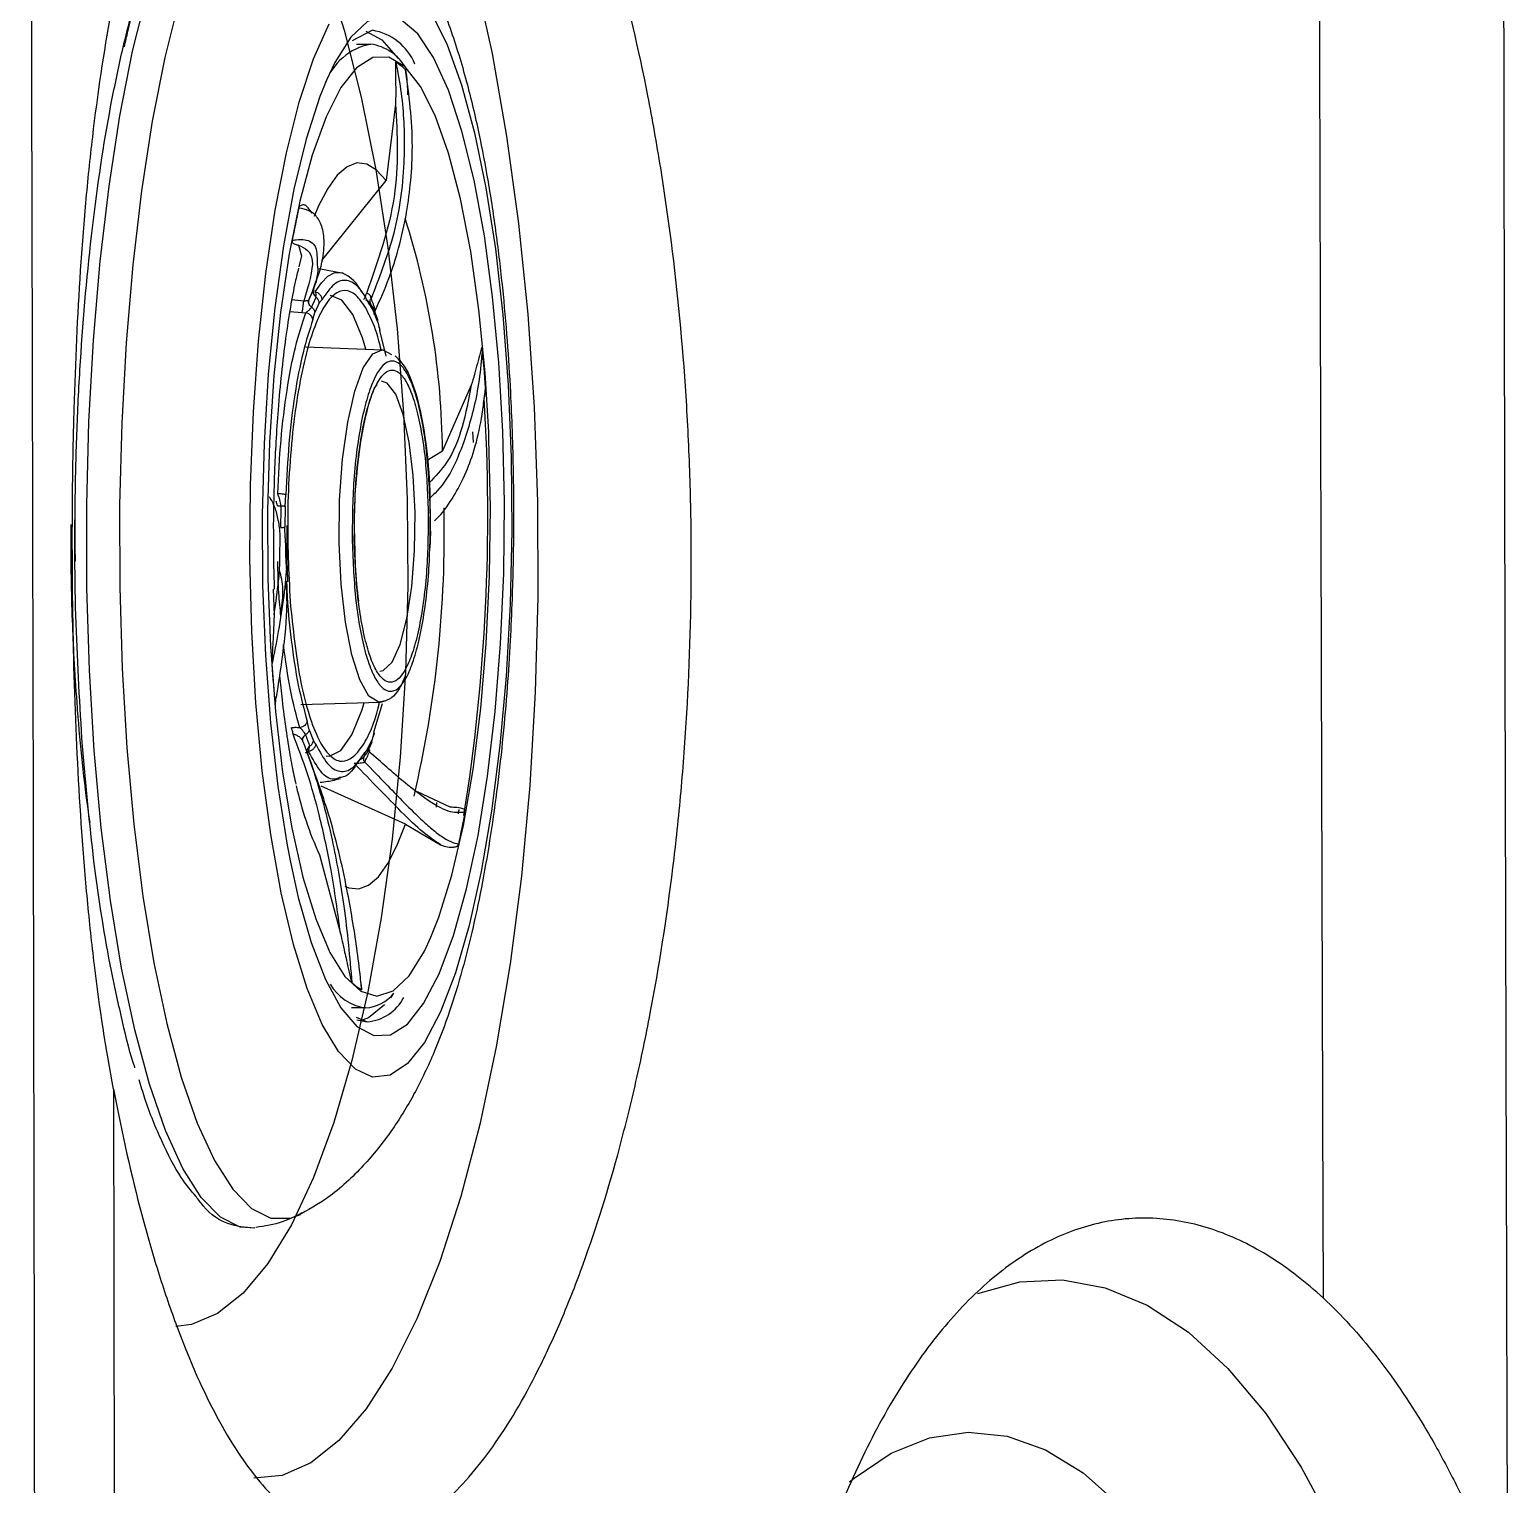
# Model space of a CAD drawing. Header units: inches. Extents: x 0 to 84, y -22 to 124.
# Drawn here: x 5.081 to 7.182, y 43.654 to 45.723 of the extents above; entities that cross this region are included whole.
import ezdxf

# ---------------------------------------------------------------- set-up
doc = ezdxf.new("R2010")
doc.units = ezdxf.units.IN
doc.header["$MEASUREMENT"] = 0
doc.layers.add('1', color=4, linetype='Continuous')
doc.layers.add('BDIM_CYAN', color=4, linetype='Continuous')

# ---------------------------------------------------------------- blocks, each defined once
blk = doc.blocks.new('2020 RELAY')
at = {"color": 8, "linetype": 'Continuous', "lineweight": 25, "flags": 128}
for points in [[(5.7143, 45.2989), (5.7387, 45.1888), (5.7595, 45.0712), (5.7765, 44.9472), (5.7896, 44.8183), (5.7986, 44.6858), (5.8034, 44.5511), (5.804, 44.4157), (5.8003, 44.2809), (5.7925, 44.1482), (5.7805, 44.019), (5.7645, 43.8947), (5.7447, 43.7765), (5.7212, 43.6659), (5.6944, 43.5638), (5.6646, 43.4714), (5.6319, 43.3897), (5.5969, 43.3195), (5.5598, 43.2617), (5.521, 43.2167), (5.481, 43.1851), (5.4402, 43.1672), (5.3999, 43.1632)], [(5.5016, 45.3078), (5.5287, 45.2219), (5.5528, 45.1266), (5.5736, 45.0231), (5.5907, 44.9128), (5.6039, 44.797), (5.6131, 44.6772), (5.6182, 44.5549), (5.6191, 44.4317), (5.6158, 44.309), (5.6083, 44.1885), (5.5968, 44.0716), (5.5813, 43.9598), (5.5622, 43.8545), (5.5395, 43.7571), (5.5136, 43.6688), (5.4848, 43.5906), (5.4535, 43.5236), (5.4201, 43.4686), (5.385, 43.4263), (5.3486, 43.3972), (5.3114, 43.3817), (5.2893, 43.379)], [(6.4296, 43.4257), (6.489, 43.4422), (6.5498, 43.4451), (6.6104, 43.434), (6.6702, 43.4092), (6.7287, 43.3707), (6.785, 43.3191), (6.8388, 43.255), (6.8893, 43.1789), (6.9361, 43.0916)], [(6.2471, 43.158), (6.2534, 43.1632), (6.3063, 43.1986), (6.3607, 43.2205), (6.4159, 43.2286), (6.4711, 43.223), (6.5258, 43.2036), (6.5793, 43.1707), (6.6307, 43.1247)]]:
    blk.add_lwpolyline(points, dxfattribs=at)
at = {"layer": '1', "color": 3, "linetype": 'Continuous', "lineweight": 25}
for points, knots in [([(5.0812, 46.1285), (5.082, 45.8779), (5.0835, 45.3687), (5.0853, 44.5928), (5.087, 43.7928), (5.0883, 42.9687), (5.0898, 41.9458), (5.0909, 40.7531), (5.0916, 39.4198), (5.0912, 38.5519), (5.091, 38.1285)], [0, 0, 0, 0, 0.0939784, 0.1909654, 0.2909633, 0.3939741, 0.5, 0.6745624, 0.8412255, 1, 1, 1, 1]), ([(5.2006, 43.7162), (5.2127, 43.6527), (5.2261, 43.5932), (5.2482, 43.5099), (5.2559, 43.4831), (5.268, 43.4444), (5.2721, 43.4318), (5.2805, 43.407), (5.2848, 43.3949), (5.3065, 43.3359), (5.3247, 43.294), (5.3536, 43.239), (5.3634, 43.222), (5.3836, 43.1905), (5.3939, 43.1761), (5.4256, 43.137), (5.4471, 43.117), (5.4912, 43.0885), (5.5138, 43.0801), (5.5427, 43.077), (5.5485, 43.0768), (5.5601, 43.0771), (5.5659, 43.0776), (5.5832, 43.0802), (5.5948, 43.0835), (5.6295, 43.0976), (5.6526, 43.1127), (5.6873, 43.1444), (5.6989, 43.1565), (5.7216, 43.1832), (5.7328, 43.1979), (5.7661, 43.2458), (5.7876, 43.283), (5.8137, 43.336), (5.8189, 43.347), (5.8291, 43.3696), (5.8342, 43.3812), (5.8492, 43.4168), (5.8589, 43.4415), (5.8869, 43.5189), (5.9044, 43.5745), (5.9284, 43.6641), (5.9361, 43.695), (5.9507, 43.7589), (5.9575, 43.7914), (5.9764, 43.8909), (5.9872, 43.9597), (6.0003, 44.0665), (6.0041, 44.1027), (6.0091, 44.1579), (6.0107, 44.1765), (6.0134, 44.2136), (6.0147, 44.2322), (6.0201, 44.3253), (6.0222, 44.4002), (6.022, 44.5131), (6.0213, 44.5508), (6.0194, 44.6076), (6.0187, 44.6265), (6.0168, 44.6643), (6.0158, 44.6831), (6.0098, 44.7763), (6.0028, 44.8493), (5.9892, 44.9561), (5.9841, 44.9913), (5.9729, 45.0609), (5.9668, 45.0953), (5.9472, 45.1954), (5.9324, 45.2586), (5.9079, 45.3483), (5.8994, 45.3773), (5.8815, 45.4337), (5.8722, 45.461), (5.8435, 45.5392), (5.8234, 45.5864), (5.792, 45.6502), (5.7813, 45.6702), (5.7649, 45.6985), (5.7594, 45.7076), (5.7483, 45.7252), (5.7427, 45.7338), (5.7146, 45.7744), (5.6918, 45.8012), (5.6459, 45.8437), (5.6227, 45.8594), (5.5758, 45.8791), (5.5528, 45.8829), (5.5073, 45.8788), (5.4849, 45.8708), (5.4572, 45.8533), (5.4517, 45.8494), (5.4407, 45.841), (5.4353, 45.8364), (5.4192, 45.8215), (5.4087, 45.8102), (5.3778, 45.7721), (5.3579, 45.7412), (5.3292, 45.6863), (5.3198, 45.6665), (5.3017, 45.6246), (5.2929, 45.6025), (5.2675, 45.5328), (5.2518, 45.4818), (5.2299, 45.3984), (5.2229, 45.3693), (5.2096, 45.3093), (5.2033, 45.2784), (5.1974, 45.2466)], [0, 0, 0, 0, 0.03125, 0.03125, 0.046875, 0.046875, 0.054687, 0.054687, 0.0625, 0.0625, 0.09375, 0.09375, 0.109375, 0.109375, 0.125, 0.125, 0.15625, 0.15625, 0.1875, 0.1875, 0.195312, 0.195312, 0.203125, 0.203125, 0.21875, 0.21875, 0.25, 0.25, 0.265625, 0.265625, 0.28125, 0.28125, 0.3125, 0.3125, 0.320312, 0.320312, 0.328125, 0.328125, 0.34375, 0.34375, 0.375, 0.375, 0.390625, 0.390625, 0.40625, 0.40625, 0.4375, 0.4375, 0.453125, 0.453125, 0.460937, 0.460937, 0.46875, 0.46875, 0.5, 0.5, 0.515625, 0.515625, 0.523437, 0.523437, 0.53125, 0.53125, 0.5625, 0.5625, 0.578125, 0.578125, 0.59375, 0.59375, 0.625, 0.625, 0.640625, 0.640625, 0.65625, 0.65625, 0.6875, 0.6875, 0.703125, 0.703125, 0.710937, 0.710937, 0.71875, 0.71875, 0.75, 0.75, 0.78125, 0.78125, 0.8125, 0.8125, 0.84375, 0.84375, 0.851562, 0.851562, 0.859375, 0.859375, 0.875, 0.875, 0.90625, 0.90625, 0.921875, 0.921875, 0.9375, 0.9375, 0.96875, 0.96875, 0.984375, 0.984375, 1, 1, 1, 1]), ([(6.9208, 43.419), (6.9199, 43.6968), (6.9182, 44.2434), (6.916, 45.0503), (6.9145, 45.5795), (6.9138, 45.8397)], [0, 0, 0, 0, 0.344206, 0.67754, 1, 1, 1, 1]), ([(7.176, 45.8397), (7.1765, 45.5347), (7.1775, 44.912), (7.1794, 43.9592), (7.1814, 43.3113), (7.1824, 42.9811)], [0, 0, 0, 0, 0.320131, 0.653465, 1, 1, 1, 1]), ([(5.2006, 43.7162), (5.1898, 43.773), (5.1809, 43.8318), (5.1698, 43.9231), (5.1665, 43.9541), (5.1605, 44.0172), (5.1579, 44.0493), (5.151, 44.1471), (5.1478, 44.2128), (5.1433, 44.3456), (5.1422, 44.4127), (5.142, 44.4973), (5.142, 44.5142), (5.1422, 44.5482), (5.1423, 44.5653), (5.143, 44.6163), (5.1437, 44.65), (5.1466, 44.7502), (5.1496, 44.8158), (5.156, 44.9125), (5.1585, 44.9445), (5.1641, 45.0079), (5.1674, 45.0392), (5.1782, 45.1312), (5.1869, 45.1901), (5.1975, 45.2469)], [0, 0, 0, 0, 0.125, 0.125, 0.1875, 0.1875, 0.25, 0.25, 0.375, 0.375, 0.5, 0.5, 0.53125, 0.53125, 0.5625, 0.5625, 0.625, 0.625, 0.75, 0.75, 0.8125, 0.8125, 0.875, 0.875, 1, 1, 1, 1]), ([(5.2006, 43.7162), (5.201, 43.4509), (5.2019, 42.9202), (5.2029, 42.1242), (5.2038, 41.3283), (5.2042, 40.7976), (5.2044, 40.5323)], [0, 0, 0, 0, 0.249999, 0.499999, 0.749999, 1, 1, 1, 1]), ([(6.9208, 43.419), (6.8958, 43.4421), (6.8705, 43.4616), (6.8194, 43.4937), (6.7935, 43.5063), (6.7542, 43.5199), (6.7411, 43.5236), (6.7147, 43.5292), (6.7014, 43.5311), (6.6618, 43.5341), (6.6357, 43.5326), (6.5842, 43.5224), (6.5588, 43.5139), (6.5212, 43.4958), (6.5087, 43.4889), (6.4841, 43.4733), (6.4719, 43.4646), (6.4362, 43.4363), (6.4132, 43.4143), (6.3689, 43.3638), (6.3476, 43.3354), (6.3168, 43.2879), (6.3068, 43.2713), (6.2873, 43.2367), (6.2779, 43.2187), (6.2505, 43.163), (6.2335, 43.1233), (6.2017, 43.0389), (6.1869, 42.9941), (6.1597, 42.8992), (6.1475, 42.85), (6.1258, 42.7485), (6.1163, 42.6962), (6.1041, 42.6152), (6.1003, 42.5878), (6.0935, 42.5322), (6.0903, 42.5039), (6.0821, 42.4187), (6.0781, 42.3615), (6.0729, 42.2463), (6.0716, 42.1883), (6.0719, 42.1007), (6.0724, 42.0713), (6.074, 42.0126), (6.0751, 41.9834), (6.0796, 41.8966), (6.084, 41.8395), (6.0956, 41.7271), (6.1028, 41.6717), (6.1157, 41.59), (6.1203, 41.563), (6.1303, 41.5103), (6.1355, 41.4845), (6.1524, 41.4083), (6.1648, 41.3595), (6.1855, 41.2892), (6.1928, 41.2662), (6.2079, 41.2212), (6.2158, 41.1992), (6.2404, 41.1354), (6.2578, 41.0957), (6.2948, 41.0218), (6.3143, 40.9875), (6.3454, 40.9403), (6.356, 40.9252), (6.3778, 40.8966), (6.3889, 40.8832), (6.4226, 40.8453), (6.4458, 40.8234), (6.4936, 40.7861), (6.5182, 40.7707), (6.5562, 40.7526), (6.569, 40.7475), (6.5947, 40.739), (6.6076, 40.7357), (6.6464, 40.7283), (6.6725, 40.7268), (6.7249, 40.7311), (6.7512, 40.7367), (6.8041, 40.7553), (6.8301, 40.7681), (6.8814, 40.8007), (6.9067, 40.8205), (6.9315, 40.8438)], [0, 0, 0, 0, 0.03125, 0.03125, 0.0625, 0.0625, 0.078125, 0.078125, 0.09375, 0.09375, 0.125, 0.125, 0.15625, 0.15625, 0.171875, 0.171875, 0.1875, 0.1875, 0.21875, 0.21875, 0.25, 0.25, 0.265625, 0.265625, 0.28125, 0.28125, 0.3125, 0.3125, 0.34375, 0.34375, 0.375, 0.375, 0.40625, 0.40625, 0.421875, 0.421875, 0.4375, 0.4375, 0.46875, 0.46875, 0.5, 0.5, 0.515625, 0.515625, 0.53125, 0.53125, 0.5625, 0.5625, 0.59375, 0.59375, 0.609375, 0.609375, 0.625, 0.625, 0.65625, 0.65625, 0.671875, 0.671875, 0.6875, 0.6875, 0.71875, 0.71875, 0.75, 0.75, 0.765625, 0.765625, 0.78125, 0.78125, 0.8125, 0.8125, 0.84375, 0.84375, 0.859375, 0.859375, 0.875, 0.875, 0.90625, 0.90625, 0.9375, 0.9375, 0.96875, 0.96875, 1, 1, 1, 1]), ([(6.9208, 43.419), (6.9464, 43.3953), (6.9711, 43.3682), (7.0188, 43.3076), (7.0417, 43.2741), (7.0748, 43.219), (7.0856, 43.1998), (7.1067, 43.1597), (7.1169, 43.1389), (7.1466, 43.0747), (7.1652, 43.0292), (7.1824, 42.9811)], [0, 0, 0, 0, 0.25, 0.25, 0.5, 0.5, 0.625, 0.625, 0.75, 0.75, 1, 1, 1, 1])]:
    blk.add_open_spline(points, degree=3, knots=knots, dxfattribs=at)
at = {"layer": 'BDIM_CYAN'}
for p, q in [((5.5687, 45.2216), (5.5397, 45.2067)), ((5.5461, 45.202), (5.5662, 45.2019)), ((5.6016, 45.1168), (5.5883, 45.0079)), ((5.4966, 44.8943), (5.5883, 45.0079)), ((5.4766, 44.9698), (5.4826, 44.9617)), ((5.4636, 44.9164), (5.4679, 44.9009)), ((5.4679, 44.9009), (5.4639, 44.8856)), ((5.4925, 44.883), (5.5272, 44.8766)), ((5.4784, 44.8381), (5.4804, 44.843)), ((5.4932, 44.8343), (5.4971, 44.839)), ((5.4511, 44.822), (5.4688, 44.8204)), ((5.471, 44.8367), (5.454, 44.8383)), ((5.4688, 44.8204), (5.4738, 44.8201)), ((5.4778, 44.8377), (5.478, 44.8344)), ((5.4841, 44.8104), (5.4869, 44.8205)), ((5.4932, 44.8343), (5.4869, 44.8205)), ((5.5676, 44.8302), (5.5663, 44.8319)), ((5.5669, 44.8275), (5.5704, 44.8225)), ((5.5699, 44.827), (5.576, 44.8106)), ((5.5762, 44.8068), (5.5704, 44.8225)), ((5.5762, 44.8068), (5.5791, 44.7948)), ((5.588, 44.7584), (5.5791, 44.7948)), ((5.4742, 44.7717), (5.5826, 44.7673)), ((5.7093, 44.7171), (5.6684, 44.6239)), ((5.7112, 44.6507), (5.7118, 44.6356)), ((5.6464, 44.6103), (5.6684, 44.6239)), ((5.4444, 44.5446), (5.4455, 44.5613)), ((5.1456, 44.5391), (5.1456, 44.4872)), ((5.4444, 44.5446), (5.444, 44.5151)), ((5.6504, 44.543), (5.6506, 44.5251)), ((5.4447, 44.5), (5.444, 44.5151)), ((5.1456, 44.4872), (5.1461, 44.4668)), ((5.4447, 44.5), (5.4461, 44.4566)), ((5.4274, 44.4273), (5.4289, 44.3908)), ((5.5799, 44.2662), (5.4669, 44.2628)), ((5.5709, 44.2236), (5.5831, 44.2645)), ((5.4788, 44.2273), (5.4759, 44.2393)), ((5.4694, 44.213), (5.4676, 44.2143)), ((5.4788, 44.2273), (5.4847, 44.2116)), ((5.4881, 44.2066), (5.4847, 44.2116)), ((5.5677, 44.2094), (5.5611, 44.1948)), ((5.5619, 44.1997), (5.5681, 44.2136)), ((5.5709, 44.2236), (5.5681, 44.2136)), ((5.4735, 44.1948), (5.478, 44.1964)), ((5.478, 44.1964), (5.4797, 44.2039)), ((5.5619, 44.1997), (5.5579, 44.1951)), ((5.6158, 44.0931), (5.496, 44.1471)), ((5.679, 44.1173), (5.6327, 44.1391)), ((5.66, 44.1237), (5.6591, 44.1174)), ((5.691, 44.1079), (5.6921, 44.1138)), ((5.6158, 44.0931), (5.6654, 44.0638)), ((5.4934, 44.0496), (5.5233, 43.9378)), ((5.5981, 43.8516), (5.5943, 43.8462)), ((5.559, 43.8318), (5.5388, 43.8319)), ((5.5454, 43.8185), (5.5613, 43.8121)), ((5.5464, 43.815), (5.5613, 43.8121))]:
    blk.add_line(p, q, dxfattribs=at)
at = {"layer": 'BDIM_CYAN', "flags": 128}
for points in [[(5.4759, 45.4968), (5.4756, 45.497), (5.448, 45.5039), (5.4202, 45.497), (5.3928, 45.4763), (5.3661, 45.4421), (5.3405, 45.395), (5.3163, 45.3356), (5.2939, 45.2646), (5.2736, 45.1832), (5.2556, 45.0925), (5.2403, 44.9936), (5.2279, 44.8881), (5.2184, 44.7774), (5.2122, 44.663), (5.2091, 44.5466), (5.2094, 44.4298), (5.2129, 44.3142), (5.2196, 44.2015)], [(5.1732, 44.1976), (5.1663, 44.3118), (5.1628, 44.4289), (5.1625, 44.5472), (5.1656, 44.6652), (5.172, 44.781), (5.1815, 44.8932), (5.1942, 45), (5.2097, 45.1002), (5.2278, 45.1921), (5.2484, 45.2746), (5.2577, 45.306)], [(5.4031, 44.2656), (5.3972, 44.3668), (5.3946, 44.4707), (5.3954, 44.5755), (5.3994, 44.6792), (5.4067, 44.7799), (5.417, 44.876), (5.4303, 44.9657), (5.4463, 45.0474), (5.4647, 45.1196), (5.4851, 45.181), (5.5073, 45.2306)], [(5.6526, 45.2461), (5.6749, 45.2012), (5.6955, 45.1442), (5.714, 45.0759), (5.7301, 44.9977), (5.7436, 44.9108), (5.7541, 44.817), (5.7616, 44.7178), (5.7659, 44.615), (5.7668, 44.5104), (5.7644, 44.406), (5.7587, 44.3035), (5.7499, 44.2048), (5.738, 44.1117), (5.7234, 44.0259), (5.7062, 43.9488), (5.6867, 43.8818), (5.6654, 43.8262), (5.6425, 43.7828), (5.6185, 43.7526), (5.5939, 43.736), (5.569, 43.7334), (5.5444, 43.7447), (5.5204, 43.7698), (5.4974, 43.8083), (5.476, 43.8593), (5.4564, 43.9221), (5.439, 43.9956), (5.4242, 44.0783), (5.4121, 44.1688), (5.4031, 44.2656)], [(5.7484, 44.7492), (5.7396, 44.8426), (5.7278, 44.9296), (5.7132, 45.0086), (5.696, 45.0781), (5.6767, 45.1366), (5.6556, 45.1831), (5.6331, 45.2165), (5.6096, 45.2364), (5.5857, 45.2423), (5.5617, 45.234), (5.5381, 45.2118), (5.5154, 45.176), (5.504, 45.1519)], [(5.5594, 45.2205), (5.5821, 45.2083), (5.6052, 45.1817)], [(5.734, 44.6503), (5.7289, 44.7347), (5.7202, 44.8243), (5.7085, 44.9074), (5.694, 44.9822), (5.677, 45.047), (5.658, 45.1006), (5.6372, 45.1417), (5.6151, 45.1695), (5.5922, 45.1834), (5.5691, 45.183), (5.5461, 45.1685), (5.5238, 45.1401), (5.5027, 45.0984), (5.4831, 45.0443), (5.4656, 44.9789), (5.4505, 44.9037), (5.4381, 44.8203), (5.4286, 44.7304), (5.4224, 44.6359), (5.4194, 44.5389), (5.4199, 44.4414), (5.4237, 44.3456), (5.4308, 44.2534), (5.441, 44.1668), (5.4541, 44.0876), (5.4699, 44.0176), (5.488, 43.9583), (5.508, 43.9108), (5.5295, 43.8763), (5.552, 43.8554), (5.5751, 43.8486), (5.5982, 43.856), (5.6209, 43.8776), (5.6427, 43.9127), (5.6519, 43.9324)], [(5.504, 45.1519), (5.4941, 45.1274), (5.4745, 45.067), (5.4571, 44.9958), (5.4421, 44.9153), (5.4299, 44.827), (5.4207, 44.7327), (5.4147, 44.6342), (5.4119, 44.5334), (5.4126, 44.4323), (5.4165, 44.3328), (5.4237, 44.2369), (5.4341, 44.1465), (5.4473, 44.0632), (5.4521, 44.0388)], [(5.5883, 45.0079), (5.5747, 45.023), (5.5608, 45.0314), (5.5467, 45.033), (5.5326, 45.0277), (5.5187, 45.0157), (5.5051, 44.9969), (5.4922, 44.9719), (5.486, 44.9569)], [(5.4873, 44.8497), (5.4961, 44.8628), (5.5053, 44.8719), (5.5145, 44.8768), (5.5238, 44.8774), (5.5256, 44.877)], [(5.5595, 44.7682), (5.5546, 44.7842), (5.5406, 44.8177), (5.5252, 44.838), (5.5091, 44.8444), (5.5084, 44.8443)], [(5.5875, 44.2685), (5.5779, 44.2663), (5.5638, 44.2752), (5.5506, 44.2981), (5.5392, 44.3338), (5.5302, 44.38), (5.5242, 44.4342), (5.5214, 44.4932), (5.5221, 44.5536), (5.5262, 44.6119), (5.5335, 44.6646), (5.5435, 44.7087), (5.5557, 44.7416), (5.5693, 44.7615), (5.5826, 44.7673)], [(5.5826, 44.7673), (5.5836, 44.7672), (5.5956, 44.7606)], [(5.4521, 44.0388), (5.4633, 43.9888), (5.4815, 43.9247), (5.5018, 43.8721), (5.5237, 43.832), (5.5467, 43.8053), (5.5705, 43.7924), (5.5945, 43.7936), (5.6184, 43.8089), (5.6415, 43.8379), (5.6636, 43.8802), (5.6841, 43.9349), (5.7026, 44.0009), (5.7189, 44.0769), (5.7325, 44.1615), (5.7432, 44.253), (5.7509, 44.3496), (5.7553, 44.4495), (5.7563, 44.5507), (5.754, 44.6513), (5.7484, 44.7492)], [(5.5792, 44.3105), (5.5841, 44.3114), (5.5966, 44.3234), (5.608, 44.3486), (5.6175, 44.3853), (5.6246, 44.4309), (5.6286, 44.4823), (5.6293, 44.5361), (5.6267, 44.5886), (5.621, 44.6362), (5.6125, 44.6756), (5.6018, 44.7042), (5.5897, 44.7201), (5.5814, 44.723)], [(5.6519, 43.9324), (5.6631, 43.9607), (5.6816, 44.0206), (5.698, 44.0911), (5.7118, 44.1706), (5.7228, 44.2575), (5.7306, 44.35), (5.7353, 44.4459), (5.7365, 44.5434), (5.7344, 44.6404), (5.734, 44.6503)], [(5.503, 44.1903), (5.5077, 44.1899), (5.5239, 44.1979), (5.5394, 44.2198), (5.5535, 44.2547), (5.5568, 44.2655)], [(5.4013, 43.5189), (5.3805, 43.5203), (5.3526, 43.5343), (5.3254, 43.5621), (5.2993, 43.6033), (5.2746, 43.6573), (5.2516, 43.7235), (5.2307, 43.8007), (5.2121, 43.8881), (5.1962, 43.9843), (5.1832, 44.0879), (5.1732, 44.1976)], [(5.2196, 44.2015), (5.2295, 44.0932), (5.2424, 43.9909), (5.2581, 43.8959), (5.2764, 43.8097), (5.297, 43.7334), (5.3197, 43.6681), (5.3441, 43.6148), (5.37, 43.5741), (5.3968, 43.5466), (5.4243, 43.5328), (5.452, 43.5328), (5.4664, 43.5383)], [(5.5294, 44.005), (5.535, 44.0024), (5.5492, 44.0009), (5.5633, 44.0061), (5.5772, 44.0182), (5.5907, 44.0369), (5.6036, 44.062), (5.6158, 44.0931)], [(5.586, 43.8361), (5.5632, 43.8175), (5.5519, 43.8133)]]:
    blk.add_lwpolyline(points, dxfattribs=at)
at = {"layer": 'BDIM_CYAN'}
for centre, radius, start, end in [((5.5558, 45.1436), 0.0791, 22.3166, 80.6026), ((5.5823, 45.1178), 0.0856, 100.8849, 160.4986), ((5.5565, 45.1334), 0.0692, 29.8995, 81.9825), ((5.5666, 45.1154), 0.0703, 45.5082, 59.9479), ((6.7594, 44.6784), 1.3275, 167.3621, 169.3954), ((4.5406, 44.612), 1.1278, 0.606, 17.6873), ((5.5034, 44.8265), 0.0551, 24.2394, 66.2825), ((5.7011, 44.7469), 0.2407, 156.4765, 157.674), ((5.6654, 44.7626), 0.2017, 153.3933, 156.5308), ((5.6727, 44.7503), 0.2059, 153.4576, 157.7892), ((5.3025, 44.7322), 0.2856, 18.7108, 22.2688), ((5.3334, 44.7339), 0.2532, 20.6005, 22.3467), ((3.3795, 44.553), 2.3555, 3.9063, 5.2935), ((3.0318, 44.5321), 2.7009, 350.9058, 3.5358), ((6.9528, 44.5095), 1.5147, 178.6457, 179.7905), ((4.0224, 44.5067), 1.6485, 346.8974, 1.261), ((7.7758, 44.4806), 2.3555, 183.9064, 185.2935), ((5.7357, 44.3087), 0.2766, 198.7108, 202.2689), ((5.3675, 44.2762), 0.2127, 333.458, 337.7884), ((5.9193, 44.2478), 0.4697, 192.3526, 204.9544), ((4.396, 44.3551), 1.3275, 347.3619, 349.3954), ((5.5687, 43.9003), 0.0692, 209.9686, 261.9025), ((5.5887, 43.9182), 0.0703, 225.5082, 239.9479), ((5.5554, 43.8877), 0.056, 273.6327, 321.1916), ((5.5558, 43.8769), 0.065, 274.8242, 332.0911)]:
    blk.add_arc(centre, radius, start, end, dxfattribs=at)
for points, knots in [([(5.4724, 45.4986), (5.482, 45.4934), (5.5046, 45.4813), (5.5413, 45.452), (5.582, 45.4091), (5.6201, 45.355), (5.653, 45.2927), (5.6801, 45.2248), (5.7023, 45.1523), (5.7197, 45.079), (5.7335, 45.0066), (5.7446, 44.9333), (5.7536, 44.8575), (5.7604, 44.7818), (5.7647, 44.7135), (5.7672, 44.6573), (5.7683, 44.6165), (5.7689, 44.5872), (5.7692, 44.5663), (5.7693, 44.5516), (5.7693, 44.5353), (5.7693, 44.5239), (5.7692, 44.5158)], [0, 0, 0, 0, 0.036066, 0.085444, 0.141474, 0.211815, 0.286358, 0.368991, 0.453445, 0.529206, 0.595182, 0.662358, 0.72851, 0.791057, 0.850412, 0.893555, 0.924492, 0.946523, 0.962156, 0.973229, 0.981067, 1, 1, 1, 1]), ([(5.2142, 45.1975), (5.2199, 45.2205), (5.2366, 45.2879), (5.2679, 45.3757), (5.305, 45.4478), (5.3299, 45.4689), (5.3408, 45.4782)], [0, 0, 0, 0, 0.163015, 0.475598, 0.770516, 1, 1, 1, 1]), ([(5.216, 45.1983), (5.2177, 45.2057), (5.2259, 45.2425), (5.2357, 45.2777), (5.2444, 45.3014), (5.2449, 45.3027)], [0, 0, 0, 0, 0.191935, 0.954632, 1, 1, 1, 1]), ([(5.1564, 44.204), (5.1529, 44.2616), (5.1456, 44.3803), (5.1451, 44.5377), (5.1488, 44.6663), (5.1558, 44.797), (5.1706, 44.955), (5.1925, 45.0987), (5.2088, 45.173), (5.2142, 45.1975)], [0, 0, 0, 0, 0.167429, 0.344886, 0.437413, 0.529958, 0.718716, 0.907474, 1, 1, 1, 1]), ([(5.6019, 45.1762), (5.602, 45.1755), (5.6024, 45.1735), (5.6037, 45.1676), (5.6073, 45.1488), (5.6136, 45.1045), (5.6156, 45.0276), (5.6027, 44.9321), (5.578, 44.869), (5.5668, 44.8404)], [0, 0, 0, 0, 0.007325, 0.019566, 0.058651, 0.192116, 0.441769, 0.746986, 1, 1, 1, 1]), ([(5.6019, 45.1762), (5.6018, 45.1762), (5.6018, 45.1763), (5.6017, 45.1762), (5.6016, 45.1759), (5.6015, 45.1755), (5.6014, 45.1745), (5.6012, 45.1707), (5.6015, 45.1562), (5.6019, 45.1378), (5.6017, 45.1221), (5.6016, 45.1168)], [0, 0, 0, 0, 0.005501, 0.011055, 0.016084, 0.02158, 0.030977, 0.060324, 0.195274, 0.730604, 1, 1, 1, 1]), ([(5.573, 44.8238), (5.5797, 44.8387), (5.5924, 44.8673), (5.6071, 44.9139), (5.6176, 44.9606), (5.6238, 45.0091), (5.6275, 45.0787), (5.6207, 45.1297), (5.6159, 45.1655)], [0, 0, 0, 0, 0.134858, 0.259599, 0.404069, 0.533562, 0.672142, 1, 1, 1, 1]), ([(5.619, 45.1298), (5.619, 45.1313), (5.619, 45.1379), (5.6184, 45.1471), (5.6176, 45.1563), (5.6169, 45.1614), (5.6164, 45.164), (5.6161, 45.1652), (5.616, 45.1655), (5.6159, 45.1655)], [0, 0, 0, 0, 0.111488, 0.500106, 0.735043, 0.870579, 0.945832, 0.986376, 1, 1, 1, 1]), ([(5.6016, 45.1168), (5.6039, 45.0731), (5.6086, 44.9849), (5.5764, 44.8936), (5.5601, 44.8475)], [0, 0, 0, 0, 0.495173, 1, 1, 1, 1]), ([(5.4766, 44.9698), (5.476, 44.9705), (5.4744, 44.9724), (5.4716, 44.9735), (5.4686, 44.9734), (5.4663, 44.972), (5.4648, 44.9715), (5.4641, 44.9691), (5.464, 44.9689)], [0, 0, 0, 0, 0.191797, 0.519052, 0.729035, 0.856173, 0.983899, 1, 1, 1, 1]), ([(5.4851, 44.8529), (5.4903, 44.8682), (5.4977, 44.8897), (5.5001, 44.9127), (5.5001, 44.9264), (5.4979, 44.9418), (5.4914, 44.956), (5.4797, 44.9661), (5.4691, 44.968), (5.464, 44.9689)], [0, 0, 0, 0, 0.229238, 0.322198, 0.414546, 0.50635, 0.67863, 0.847274, 1, 1, 1, 1]), ([(5.4546, 44.9227), (5.4548, 44.9228), (5.4555, 44.923), (5.4575, 44.9234), (5.4637, 44.9246), (5.4761, 44.9245), (5.4902, 44.917), (5.4902, 44.8973), (5.4902, 44.8877)], [0, 0, 0, 0, 0.010845, 0.028969, 0.08684, 0.284453, 0.654098, 1, 1, 1, 1]), ([(5.4546, 44.9227), (5.4545, 44.9226), (5.4545, 44.9224), (5.4545, 44.9221), (5.4545, 44.9217), (5.4545, 44.9213), (5.4546, 44.9207), (5.4552, 44.9193), (5.4577, 44.9175), (5.4608, 44.917), (5.4629, 44.9165), (5.4636, 44.9164)], [0, 0, 0, 0, 0.005501, 0.011055, 0.016084, 0.02158, 0.030977, 0.060324, 0.195274, 0.730604, 1, 1, 1, 1]), ([(5.4636, 44.9164), (5.4727, 44.912), (5.4911, 44.9031), (5.4777, 44.859), (5.471, 44.8367)], [0, 0, 0, 0, 0.495173, 1, 1, 1, 1]), ([(5.4636, 44.8837), (5.462, 44.8773), (5.4584, 44.8625), (5.4519, 44.8283), (5.4451, 44.7846), (5.4391, 44.7351), (5.4346, 44.6852), (5.4314, 44.6382), (5.4288, 44.5834), (5.4282, 44.5433), (5.4278, 44.5176)], [0, 0, 0, 0, 0.095959, 0.224563, 0.358366, 0.493546, 0.621252, 0.729558, 0.826737, 1, 1, 1, 1]), ([(5.4902, 44.8877), (5.4906, 44.8852), (5.4925, 44.8741), (5.4846, 44.854), (5.4784, 44.8383)], [0, 0, 0, 0, 0.220567, 1, 1, 1, 1]), ([(5.5669, 44.8275), (5.5615, 44.8376), (5.5506, 44.858), (5.5325, 44.8683), (5.5143, 44.8639), (5.5028, 44.8473), (5.4971, 44.839)], [0, 0, 0, 0, 0.247012, 0.5, 0.752988, 1, 1, 1, 1]), ([(5.581, 44.7673), (5.58, 44.7717), (5.5752, 44.7924), (5.5644, 44.8186), (5.5493, 44.8433), (5.5287, 44.8564), (5.5031, 44.8417), (5.4803, 44.788), (5.4656, 44.7248), (5.4565, 44.6664), (5.4506, 44.6019), (5.4467, 44.5147), (5.4497, 44.4511), (5.4517, 44.4098)], [0, 0, 0, 0, 0.021294, 0.100255, 0.179216, 0.256537, 0.40017, 0.543804, 0.621124, 0.700085, 0.779046, 0.856367, 1, 1, 1, 1]), ([(5.4884, 44.8423), (5.4887, 44.8438), (5.4892, 44.8463), (5.4879, 44.8487), (5.4873, 44.8497)], [0, 0, 0, 0, 0.571404, 1, 1, 1, 1]), ([(5.5563, 44.8388), (5.5565, 44.8391), (5.5571, 44.8397), (5.5579, 44.8412), (5.5588, 44.8432), (5.5595, 44.8453), (5.5599, 44.8468), (5.5601, 44.8475)], [0, 0, 0, 0, 0.195712, 0.414317, 0.624841, 0.821294, 1, 1, 1, 1]), ([(5.5668, 44.8404), (5.5667, 44.8412), (5.5666, 44.8429), (5.5655, 44.8449), (5.5641, 44.8461), (5.5629, 44.8469), (5.5615, 44.8474), (5.5606, 44.8474), (5.5601, 44.8475)], [0, 0, 0, 0, 0.277554, 0.532524, 0.651828, 0.767234, 0.882133, 1, 1, 1, 1]), ([(5.5657, 44.8332), (5.5655, 44.8339), (5.565, 44.8354), (5.5654, 44.838), (5.5664, 44.8396), (5.5668, 44.8404)], [0, 0, 0, 0, 0.299816, 0.669614, 1, 1, 1, 1]), ([(5.434, 44.5628), (5.4353, 44.5885), (5.4379, 44.6401), (5.4468, 44.7107), (5.4586, 44.7734), (5.4688, 44.8046), (5.4738, 44.8201)], [0, 0, 0, 0, 0.25, 0.5, 0.75, 1, 1, 1, 1]), ([(5.4688, 44.8204), (5.4689, 44.8208), (5.469, 44.8218), (5.4694, 44.8237), (5.4697, 44.8261), (5.4701, 44.8287), (5.4704, 44.8313), (5.4707, 44.8336), (5.4709, 44.8354), (5.471, 44.8363), (5.471, 44.8367)], [0, 0, 0, 0, 0.112211, 0.235183, 0.366441, 0.502102, 0.637431, 0.767756, 0.88937, 1, 1, 1, 1]), ([(5.4784, 44.8383), (5.4783, 44.8381), (5.478, 44.8376), (5.4766, 44.8372), (5.4751, 44.8369), (5.4738, 44.8368), (5.4724, 44.8367), (5.4715, 44.8367), (5.471, 44.8367)], [0, 0, 0, 0, 0.277558, 0.532524, 0.651825, 0.767232, 0.882131, 1, 1, 1, 1]), ([(5.4738, 44.8201), (5.4745, 44.8207), (5.4755, 44.8215), (5.4772, 44.8227), (5.4789, 44.8241), (5.4809, 44.826), (5.4817, 44.8274), (5.482, 44.8282)], [0, 0, 0, 0, 0.2243069, 0.303573, 0.4738275, 0.7457286, 1, 1, 1, 1]), ([(5.482, 44.8282), (5.4812, 44.8289), (5.4795, 44.8304), (5.4781, 44.8332), (5.4777, 44.8359), (5.4782, 44.8375), (5.4784, 44.8383)], [0, 0, 0, 0, 0.266689, 0.531115, 0.778754, 1, 1, 1, 1]), ([(5.482, 44.8282), (5.4827, 44.8276), (5.484, 44.8266), (5.4854, 44.8246), (5.4865, 44.8226), (5.4868, 44.8212), (5.4869, 44.8205)], [0, 0, 0, 0, 0.257259, 0.51339, 0.762603, 1, 1, 1, 1]), ([(5.5706, 44.8178), (5.5712, 44.8185), (5.5726, 44.8203), (5.5729, 44.8225), (5.573, 44.8238)], [0, 0, 0, 0, 0.406951, 1, 1, 1, 1]), ([(5.4841, 44.8104), (5.4792, 44.7956), (5.4693, 44.7654), (5.4579, 44.7046), (5.4493, 44.6358), (5.4468, 44.5859), (5.4455, 44.5613)], [0, 0, 0, 0, 0.2470114, 0.5, 0.7529886, 1, 1, 1, 1]), ([(5.5791, 44.7948), (5.5791, 44.7958), (5.5792, 44.7979), (5.5785, 44.7999), (5.5777, 44.8006), (5.5777, 44.8006)], [0, 0, 0, 0, 0.499154, 0.998309, 1, 1, 1, 1]), ([(5.6011, 44.7588), (5.6054, 44.7544), (5.6184, 44.7412), (5.6338, 44.6996), (5.6448, 44.6376), (5.6503, 44.5831), (5.6504, 44.551), (5.6504, 44.543)], [0, 0, 0, 0, 0.140759, 0.425851, 0.679378, 0.920159, 1, 1, 1, 1]), ([(5.725, 44.7703), (5.7249, 44.7695), (5.7248, 44.7674), (5.7243, 44.761), (5.7226, 44.7411), (5.7168, 44.6965), (5.6984, 44.6303), (5.6751, 44.5789), (5.6529, 44.559), (5.6503, 44.5567)], [0, 0, 0, 0, 0.0093024, 0.0248485, 0.074488, 0.243998, 0.5610712, 0.9487135, 1, 1, 1, 1]), ([(5.725, 44.7703), (5.725, 44.7704), (5.7249, 44.7706), (5.7249, 44.7709), (5.7248, 44.771), (5.7246, 44.771), (5.7243, 44.7707), (5.7233, 44.7682), (5.7199, 44.7555), (5.7153, 44.7376), (5.7108, 44.7223), (5.7093, 44.7171)], [0, 0, 0, 0, 0.005486, 0.011027, 0.016042, 0.021524, 0.030897, 0.060168, 0.194769, 0.728714, 1, 1, 1, 1]), ([(5.6511, 44.5387), (5.6499, 44.5678), (5.6479, 44.6126), (5.6401, 44.6643), (5.6322, 44.6988), (5.6228, 44.7257), (5.6094, 44.7488), (5.5914, 44.7561), (5.5738, 44.7347), (5.5614, 44.7013), (5.553, 44.6675), (5.5465, 44.6272), (5.5405, 44.57), (5.5401, 44.5243), (5.5399, 44.4946)], [0, 0, 0, 0, 0.119728, 0.18418, 0.25, 0.31582, 0.380272, 0.5, 0.619728, 0.68418, 0.75, 0.81582, 0.880272, 1, 1, 1, 1]), ([(5.5429, 44.4959), (5.5432, 44.5239), (5.5435, 44.5671), (5.5492, 44.6212), (5.5553, 44.6592), (5.5633, 44.6913), (5.575, 44.7228), (5.5916, 44.743), (5.6086, 44.7361), (5.6213, 44.7143), (5.6302, 44.6889), (5.6376, 44.6562), (5.6451, 44.6074), (5.6469, 44.565), (5.6481, 44.5375)], [0, 0, 0, 0, 0.119728, 0.18418, 0.25, 0.31582, 0.380272, 0.5, 0.619728, 0.68418, 0.75, 0.81582, 0.880272, 1, 1, 1, 1]), ([(5.5752, 44.7176), (5.5747, 44.7172), (5.5718, 44.7151), (5.5661, 44.7002), (5.559, 44.6753), (5.5516, 44.638), (5.545, 44.5863), (5.5421, 44.5308), (5.5432, 44.4982), (5.5435, 44.4867)], [0, 0, 0, 0, 0.036785, 0.200168, 0.346296, 0.474536, 0.688327, 0.8896, 1, 1, 1, 1]), ([(5.7093, 44.7171), (5.7015, 44.6766), (5.6909, 44.6211), (5.6581, 44.5875), (5.6492, 44.5784)], [0, 0, 0, 0, 0.7293054, 1, 1, 1, 1]), ([(5.657, 44.5244), (5.6579, 44.5253), (5.6676, 44.534), (5.6817, 44.554), (5.6992, 44.5852), (5.7129, 44.6214), (5.7238, 44.664), (5.7276, 44.6967), (5.7295, 44.7134)], [0, 0, 0, 0, 0.02015, 0.214049, 0.389675, 0.573048, 0.780973, 1, 1, 1, 1]), ([(5.7266, 44.6925), (5.7267, 44.6926), (5.7273, 44.6957), (5.7282, 44.7008), (5.7291, 44.7069), (5.7295, 44.7105), (5.7296, 44.7125), (5.7296, 44.7132), (5.7295, 44.7134)], [0, 0, 0, 0, 0.008972, 0.474811, 0.743527, 0.892706, 0.973067, 1, 1, 1, 1]), ([(5.4372, 44.485), (5.4374, 44.4912), (5.4381, 44.5066), (5.4352, 44.5252), (5.4305, 44.5439), (5.4252, 44.5536), (5.4225, 44.5583)], [0, 0, 0, 0, 0.187832, 0.464606, 0.734492, 1, 1, 1, 1]), ([(5.4335, 44.5458), (5.4334, 44.5469), (5.4332, 44.5491), (5.4322, 44.5512), (5.4317, 44.5522)], [0, 0, 0, 0, 0.496062, 1, 1, 1, 1]), ([(5.4385, 44.5453), (5.4382, 44.5483), (5.4376, 44.5544), (5.4352, 44.5599), (5.434, 44.5628)], [0, 0, 0, 0, 0.490746, 1, 1, 1, 1]), ([(5.5399, 44.4946), (5.5412, 44.4655), (5.5431, 44.4208), (5.551, 44.3691), (5.5588, 44.3345), (5.5682, 44.3077), (5.5817, 44.2846), (5.5997, 44.2773), (5.6172, 44.2986), (5.6296, 44.332), (5.638, 44.3659), (5.6445, 44.4061), (5.6505, 44.4633), (5.6509, 44.509), (5.6511, 44.5387)], [0, 0, 0, 0, 0.119728, 0.18418, 0.25, 0.31582, 0.380272, 0.5, 0.619728, 0.68418, 0.75, 0.81582, 0.880272, 1, 1, 1, 1]), ([(5.6481, 44.5375), (5.6479, 44.5094), (5.6475, 44.4662), (5.6419, 44.4122), (5.6357, 44.3741), (5.6278, 44.3421), (5.616, 44.3105), (5.5994, 44.2903), (5.5824, 44.2972), (5.5697, 44.3191), (5.5608, 44.3445), (5.5534, 44.3771), (5.546, 44.426), (5.5441, 44.4683), (5.5429, 44.4959)], [0, 0, 0, 0, 0.119728, 0.18418, 0.25, 0.31582, 0.380272, 0.5, 0.619728, 0.68418, 0.75, 0.81582, 0.880272, 1, 1, 1, 1]), ([(5.6506, 44.5251), (5.6509, 44.5161), (5.6515, 44.5002), (5.6501, 44.485), (5.6495, 44.4785)], [0, 0, 0, 0, 0.572487, 1, 1, 1, 1]), ([(5.1488, 44.2664), (5.1473, 44.287), (5.1446, 44.3252), (5.1421, 44.3844), (5.1402, 44.448), (5.1402, 44.4936), (5.1402, 44.5191)], [0, 0, 0, 0, 0.2517033, 0.4678447, 0.7027218, 1, 1, 1, 1]), ([(5.4278, 44.5176), (5.4279, 44.4921), (5.4279, 44.4617), (5.429, 44.4321), (5.4291, 44.4273)], [0, 0, 0, 0, 0.838527, 1, 1, 1, 1]), ([(5.4469, 44.5175), (5.4469, 44.4941), (5.4469, 44.4673), (5.4479, 44.4412), (5.448, 44.4377)], [0, 0, 0, 0, 0.868212, 1, 1, 1, 1]), ([(5.7692, 44.5158), (5.7692, 44.5082), (5.7691, 44.4905), (5.7685, 44.4562), (5.7672, 44.4096), (5.7646, 44.3511), (5.7604, 44.2859), (5.7544, 44.2168), (5.7466, 44.1467), (5.7369, 44.0773), (5.7254, 44.0102), (5.7121, 43.9462), (5.6966, 43.8848), (5.6786, 43.826), (5.6566, 43.7676), (5.63, 43.7112), (5.5968, 43.6566), (5.5559, 43.6055), (5.5095, 43.5623), (5.4766, 43.5442), (5.462, 43.5362)], [0, 0, 0, 0, 0.017534, 0.041406, 0.080131, 0.126654, 0.179488, 0.236275, 0.295643, 0.356617, 0.418551, 0.481025, 0.54381, 0.609235, 0.676067, 0.748578, 0.814163, 0.877244, 0.945575, 1, 1, 1, 1]), ([(5.4464, 44.4821), (5.4466, 44.4758), (5.4471, 44.4571), (5.443, 44.4185), (5.4359, 44.3704), (5.429, 44.336), (5.4258, 44.3201)], [0, 0, 0, 0, 0.150595, 0.449551, 0.745562, 1, 1, 1, 1]), ([(5.4289, 44.3908), (5.4321, 44.4124), (5.4374, 44.4477), (5.4372, 44.4746), (5.4372, 44.485)], [0, 0, 0, 0, 0.6121427, 1, 1, 1, 1]), ([(5.445, 44.488), (5.445, 44.4863), (5.4448, 44.476), (5.4456, 44.4662), (5.4462, 44.4581)], [0, 0, 0, 0, 0.1644689, 1, 1, 1, 1]), ([(5.5435, 44.4867), (5.5437, 44.478), (5.544, 44.4503), (5.5469, 44.4264), (5.5489, 44.4099)], [0, 0, 0, 0, 0.314101, 1, 1, 1, 1]), ([(5.4386, 44.3885), (5.4375, 44.3995), (5.435, 44.4243), (5.4345, 44.4515), (5.4342, 44.4665)], [0, 0, 0, 0, 0.444445, 1, 1, 1, 1]), ([(5.4391, 44.3948), (5.4404, 44.406), (5.4432, 44.4308), (5.4389, 44.4455), (5.4365, 44.4535)], [0, 0, 0, 0, 0.454264, 1, 1, 1, 1]), ([(5.4304, 44.2633), (5.4305, 44.2641), (5.4309, 44.2662), (5.432, 44.2726), (5.4353, 44.2925), (5.4419, 44.3367), (5.4485, 44.3924), (5.4469, 44.4246), (5.4463, 44.4377)], [0, 0, 0, 0, 0.011965, 0.031961, 0.095811, 0.313849, 0.721693, 1, 1, 1, 1]), ([(5.4466, 44.4387), (5.4468, 44.4344), (5.4476, 44.4048), (5.453, 44.3534), (5.4625, 44.2889), (5.4715, 44.2557), (5.4759, 44.2393)], [0, 0, 0, 0, 0.053605, 0.371574, 0.689543, 1, 1, 1, 1]), ([(5.4517, 44.4098), (5.4557, 44.3714), (5.4619, 44.3123), (5.4769, 44.2518), (5.4905, 44.2149), (5.5058, 44.1909), (5.5263, 44.1774), (5.5517, 44.1936), (5.571, 44.2329), (5.5783, 44.2647), (5.5786, 44.2662)], [0, 0, 0, 0, 0.191375, 0.294396, 0.399603, 0.50481, 0.60783, 0.799205, 0.990581, 1, 1, 1, 1]), ([(5.4289, 44.3908), (5.4287, 44.3867), (5.4284, 44.3755), (5.4276, 44.3589), (5.4266, 44.343), (5.4261, 44.3315), (5.4256, 44.3245), (5.4258, 44.3205), (5.4258, 44.3201)], [0, 0, 0, 0, 0.191782, 0.518998, 0.728969, 0.85611, 0.98384, 1, 1, 1, 1]), ([(5.4654, 44.2302), (5.4607, 44.2473), (5.4515, 44.2811), (5.4453, 44.3259), (5.4423, 44.3481)], [0, 0, 0, 0, 0.504034, 1, 1, 1, 1]), ([(5.4368, 44.3038), (5.4379, 44.2923), (5.4405, 44.2652), (5.4455, 44.2272), (5.4513, 44.191), (5.4564, 44.1647), (5.459, 44.1539), (5.4599, 44.15)], [0, 0, 0, 0, 0.175058, 0.413015, 0.646773, 0.872595, 1, 1, 1, 1]), ([(5.6153, 44.3033), (5.6117, 44.2954), (5.6012, 44.272), (5.5884, 44.2686), (5.5799, 44.2662)], [0, 0, 0, 0, 0.3370446, 1, 1, 1, 1]), ([(5.1673, 44.0956), (5.1667, 44.0991), (5.1625, 44.1258), (5.1565, 44.1792), (5.151, 44.233), (5.1491, 44.2626), (5.1488, 44.2664)], [0, 0, 0, 0, 0.067025, 0.511972, 0.936998, 1, 1, 1, 1]), ([(5.453, 44.2301), (5.455, 44.2304), (5.4591, 44.2311), (5.4632, 44.2305), (5.4654, 44.2302)], [0, 0, 0, 0, 0.459354, 1, 1, 1, 1]), ([(5.453, 44.2301), (5.4533, 44.2295), (5.4538, 44.2284), (5.4546, 44.226), (5.4553, 44.2234), (5.4556, 44.2217), (5.4558, 44.2209)], [0, 0, 0, 0, 0.245337, 0.5, 0.754663, 1, 1, 1, 1]), ([(5.4737, 44.22), (5.4726, 44.222), (5.4705, 44.2256), (5.467, 44.2288), (5.4654, 44.2302)], [0, 0, 0, 0, 0.571403, 1, 1, 1, 1]), ([(5.5233, 43.9378), (5.5193, 43.9676), (5.5119, 44.0223), (5.4953, 44.0996), (5.4773, 44.1647), (5.4629, 44.2023), (5.4558, 44.2209)], [0, 0, 0, 0, 0.317509, 0.583481, 0.794833, 1, 1, 1, 1]), ([(5.4558, 44.2209), (5.4565, 44.2208), (5.458, 44.2207), (5.461, 44.2196), (5.4645, 44.2176), (5.4679, 44.2143), (5.4692, 44.2117), (5.4699, 44.2104)], [0, 0, 0, 0, 0.111469, 0.230184, 0.482261, 0.743373, 1, 1, 1, 1]), ([(5.4699, 44.2104), (5.4757, 44.1955), (5.4818, 44.1799), (5.4866, 44.1635), (5.4868, 44.1628)], [0, 0, 0, 0, 0.95481, 1, 1, 1, 1]), ([(5.5676, 44.2093), (5.5677, 44.2094), (5.568, 44.21), (5.5683, 44.2115), (5.5682, 44.2129), (5.5681, 44.2136)], [0, 0, 0, 0, 0.054751, 0.538852, 1, 1, 1, 1]), ([(5.5709, 44.2236), (5.571, 44.2226), (5.571, 44.2204), (5.5702, 44.2182), (5.5693, 44.2174), (5.5692, 44.2173)], [0, 0, 0, 0, 0.4803862, 0.9607725, 1, 1, 1, 1]), ([(5.2311, 43.7466), (5.231, 43.7469), (5.2244, 43.7647), (5.2133, 43.8123), (5.1925, 43.9049), (5.1717, 44.0341), (5.1614, 44.1485), (5.1564, 44.204)], [0, 0, 0, 0, 0.0024536, 0.1766172, 0.3508173, 0.6848474, 1, 1, 1, 1]), ([(5.4797, 44.2039), (5.4789, 44.2032), (5.4772, 44.2017), (5.4758, 44.1989), (5.4754, 44.1962), (5.4758, 44.1945), (5.4761, 44.1938)], [0, 0, 0, 0, 0.266689, 0.531115, 0.778754, 1, 1, 1, 1]), ([(5.5535, 43.8573), (5.5534, 43.858), (5.5532, 43.86), (5.5526, 43.8659), (5.5507, 43.8847), (5.5452, 43.9291), (5.5323, 44.0059), (5.5103, 44.1017), (5.4868, 44.165), (5.4761, 44.1938)], [0, 0, 0, 0, 0.007325, 0.019566, 0.058651, 0.192116, 0.441769, 0.746986, 1, 1, 1, 1]), ([(5.5218, 44.1592), (5.5191, 44.1581), (5.5101, 44.1544), (5.4949, 44.1655), (5.4836, 44.1861), (5.478, 44.1964)], [0, 0, 0, 0, 0.181301, 0.590651, 1, 1, 1, 1]), ([(5.4881, 44.2066), (5.4935, 44.1965), (5.5044, 44.1761), (5.5225, 44.1658), (5.5408, 44.1701), (5.5522, 44.1868), (5.5579, 44.1951)], [0, 0, 0, 0, 0.247011, 0.5, 0.752989, 1, 1, 1, 1]), ([(5.5509, 44.185), (5.551, 44.1851), (5.5528, 44.1858), (5.5553, 44.1871), (5.5562, 44.1879), (5.5567, 44.1883)], [0, 0, 0, 0, 0.042172, 0.540741, 1, 1, 1, 1]), ([(5.5631, 44.1993), (5.5632, 44.1989), (5.5633, 44.1977), (5.564, 44.1966), (5.5644, 44.1958)], [0, 0, 0, 0, 0.309985, 1, 1, 1, 1]), ([(5.5634, 44.1999), (5.5634, 44.1999), (5.5636, 44.1987), (5.5644, 44.1978), (5.5653, 44.197)], [0, 0, 0, 0, 0.008245, 1, 1, 1, 1]), ([(5.6904, 44.1096), (5.6888, 44.1095), (5.6804, 44.1092), (5.6572, 44.1192), (5.618, 44.1483), (5.5811, 44.181), (5.5644, 44.1958)], [0, 0, 0, 0, 0.069095, 0.356764, 0.708459, 1, 1, 1, 1]), ([(5.5501, 44.1845), (5.5442, 44.1753), (5.535, 44.161), (5.5253, 44.1597), (5.5218, 44.1592)], [0, 0, 0, 0, 0.64222, 1, 1, 1, 1]), ([(5.5425, 44.1796), (5.5432, 44.1797), (5.5447, 44.1797), (5.5478, 44.1798), (5.5515, 44.1801), (5.5554, 44.1806), (5.557, 44.181), (5.5578, 44.1812)], [0, 0, 0, 0, 0.111467, 0.230181, 0.482258, 0.743371, 1, 1, 1, 1]), ([(5.6654, 44.0638), (5.6575, 44.0691), (5.6421, 44.0793), (5.612, 44.1081), (5.5795, 44.1418), (5.5546, 44.1672), (5.5425, 44.1796)], [0, 0, 0, 0, 0.280747, 0.545552, 0.776817, 1, 1, 1, 1]), ([(5.5578, 44.1812), (5.568, 44.1708), (5.587, 44.1512), (5.6128, 44.1243), (5.634, 44.1033), (5.6524, 44.0867), (5.6673, 44.0751), (5.6808, 44.0671), (5.6877, 44.0655), (5.6913, 44.0647)], [0, 0, 0, 0, 0.154271, 0.288952, 0.454424, 0.575072, 0.714225, 0.852753, 1, 1, 1, 1]), ([(5.4868, 44.1628), (5.491, 44.1491), (5.5003, 44.1189), (5.5113, 44.0725), (5.5208, 44.0238), (5.5319, 43.9544), (5.5363, 43.9036), (5.5394, 43.868)], [0, 0, 0, 0, 0.138492, 0.307534, 0.458721, 0.619894, 1, 1, 1, 1]), ([(5.5234, 44.1575), (5.5173, 44.156), (5.5077, 44.1537), (5.498, 44.1525), (5.4944, 44.1521)], [0, 0, 0, 0, 0.637356, 1, 1, 1, 1]), ([(5.7008, 44.1108), (5.7008, 44.1109), (5.7008, 44.1111), (5.7008, 44.1115), (5.7008, 44.1119), (5.7007, 44.1122), (5.7005, 44.1129), (5.6993, 44.1143), (5.6945, 44.1161), (5.6876, 44.1166), (5.6812, 44.1171), (5.679, 44.1173)], [0, 0, 0, 0, 0.005501, 0.011055, 0.016084, 0.02158, 0.030977, 0.060324, 0.195274, 0.730604, 1, 1, 1, 1]), ([(5.7008, 44.1108), (5.7006, 44.1108), (5.7002, 44.1106), (5.6988, 44.1101), (5.6958, 44.1093), (5.6926, 44.1095), (5.6904, 44.1096)], [0, 0, 0, 0, 0.055427, 0.148054, 0.44381, 1, 1, 1, 1]), ([(5.6654, 44.0638), (5.6672, 44.0631), (5.6723, 44.0612), (5.6788, 44.06), (5.6845, 44.0603), (5.6877, 44.0612), (5.6896, 44.0623), (5.6906, 44.0633), (5.6911, 44.064), (5.6913, 44.0645), (5.6913, 44.0647)], [0, 0, 0, 0, 0.191801, 0.519634, 0.729787, 0.856818, 0.93009, 0.970764, 0.992671, 1, 1, 1, 1]), ([(5.5233, 43.9378), (5.5243, 43.9329), (5.5273, 43.9199), (5.5312, 43.9021), (5.5346, 43.8864), (5.5367, 43.8772), (5.538, 43.8721), (5.5388, 43.8695), (5.5392, 43.8683), (5.5394, 43.8681), (5.5394, 43.868)], [0, 0, 0, 0, 0.191797, 0.519572, 0.729704, 0.856737, 0.930022, 0.970712, 0.992634, 1, 1, 1, 1]), ([(5.5535, 43.8573), (5.5535, 43.8573), (5.5536, 43.8573), (5.5536, 43.8574), (5.5537, 43.8576), (5.5537, 43.858), (5.5537, 43.859), (5.5534, 43.862), (5.5529, 43.8645), (5.5526, 43.8664)], [0, 0, 0, 0, 0.035822, 0.071995, 0.104743, 0.140534, 0.201731, 0.392844, 1, 1, 1, 1]), ([(5.3179, 43.5637), (5.3108, 43.5721), (5.2938, 43.5922), (5.2695, 43.6403), (5.2496, 43.6877), (5.2397, 43.7205), (5.237, 43.7294)], [0, 0, 0, 0, 0.236629, 0.569889, 0.883061, 1, 1, 1, 1]), ([(5.4006, 43.5189), (5.388, 43.5197), (5.3636, 43.5215), (5.3358, 43.5397), (5.3213, 43.5591), (5.3179, 43.5637)], [0, 0, 0, 0, 0.445133, 0.867846, 1, 1, 1, 1]), ([(5.4683, 43.5404), (5.4593, 43.5356), (5.4395, 43.5252), (5.4158, 43.5217), (5.4029, 43.5198)], [0, 0, 0, 0, 0.4524442, 1, 1, 1, 1])]:
    blk.add_open_spline(points, degree=3, knots=knots, dxfattribs=at)
for points in [[(5.4851, 44.8529), (5.4848, 44.852), (5.4843, 44.8502), (5.4847, 44.8473), (5.4861, 44.8445), (5.4877, 44.8431), (5.4884, 44.8423)], [(5.4971, 44.839), (5.4969, 44.8402), (5.4964, 44.8427), (5.4941, 44.8459), (5.4911, 44.8485), (5.4886, 44.8493), (5.4873, 44.8497)], [(5.4932, 44.8343), (5.493, 44.8351), (5.4928, 44.8366), (5.4917, 44.8387), (5.4903, 44.8407), (5.4891, 44.8418), (5.4884, 44.8423)], [(5.4841, 44.8104), (5.4838, 44.8115), (5.4832, 44.8138), (5.4808, 44.8167), (5.4776, 44.819), (5.4751, 44.8198), (5.4738, 44.8201)], [(5.5669, 44.8275), (5.567, 44.8287), (5.567, 44.831), (5.5655, 44.8342), (5.5629, 44.8366), (5.5606, 44.8374), (5.5594, 44.8378)], [(5.5676, 44.8302), (5.5681, 44.8297), (5.5691, 44.8286), (5.57, 44.8267), (5.5705, 44.8247), (5.5704, 44.8232), (5.5704, 44.8225)], [(5.5762, 44.8068), (5.5763, 44.8075), (5.5764, 44.8089), (5.576, 44.8108), (5.5751, 44.8126), (5.5741, 44.8136), (5.5736, 44.8141)], [(5.4335, 44.5462), (5.4334, 44.5461), (5.4331, 44.546), (5.434, 44.5457), (5.4358, 44.5455), (5.4376, 44.5454), (5.4385, 44.5453)], [(5.4455, 44.5613), (5.4451, 44.5614), (5.4442, 44.5618), (5.4415, 44.5622), (5.438, 44.5626), (5.4353, 44.5627), (5.434, 44.5628)], [(5.4444, 44.5446), (5.4442, 44.5446), (5.4437, 44.5448), (5.4423, 44.545), (5.4406, 44.5451), (5.4392, 44.5452), (5.4385, 44.5453)], [(5.4381, 44.515), (5.4388, 44.515), (5.4402, 44.515), (5.4419, 44.515), (5.4433, 44.5151), (5.4438, 44.5151), (5.444, 44.5151)], [(5.4759, 44.2393), (5.4756, 44.2382), (5.475, 44.2361), (5.4725, 44.2334), (5.4693, 44.2312), (5.4667, 44.2305), (5.4654, 44.2302)], [(5.4699, 44.2104), (5.4696, 44.2112), (5.4692, 44.2129), (5.4698, 44.2155), (5.4713, 44.2181), (5.4729, 44.2194), (5.4737, 44.22)], [(5.4788, 44.2273), (5.4786, 44.2266), (5.4783, 44.2252), (5.4772, 44.2233), (5.4757, 44.2215), (5.4744, 44.2205), (5.4737, 44.22)], [(5.4797, 44.2039), (5.4804, 44.2044), (5.4817, 44.2055), (5.4831, 44.2074), (5.4842, 44.2094), (5.4845, 44.2109), (5.4847, 44.2116)], [(5.4881, 44.2066), (5.4878, 44.2054), (5.4873, 44.203), (5.4849, 44.1999), (5.4818, 44.1975), (5.4792, 44.1968), (5.478, 44.1964)], [(5.5579, 44.1951), (5.5579, 44.1938), (5.5579, 44.1914), (5.5562, 44.1882), (5.5536, 44.1857), (5.5513, 44.1849), (5.5501, 44.1845)], [(5.5578, 44.1812), (5.5573, 44.1821), (5.5564, 44.1839), (5.5562, 44.1869), (5.557, 44.1897), (5.5582, 44.1911), (5.5589, 44.1918)], [(5.5619, 44.1997), (5.5619, 44.199), (5.562, 44.1975), (5.5614, 44.1953), (5.5604, 44.1934), (5.5594, 44.1923), (5.5589, 44.1918)]]:
    blk.add_open_spline(points, degree=3, dxfattribs=at)

msp = doc.modelspace()

# ---------------------------------------------------------------- block references
msp.add_blockref('2020 RELAY', (0, 0.5))

doc.saveas('drawing.dxf')
